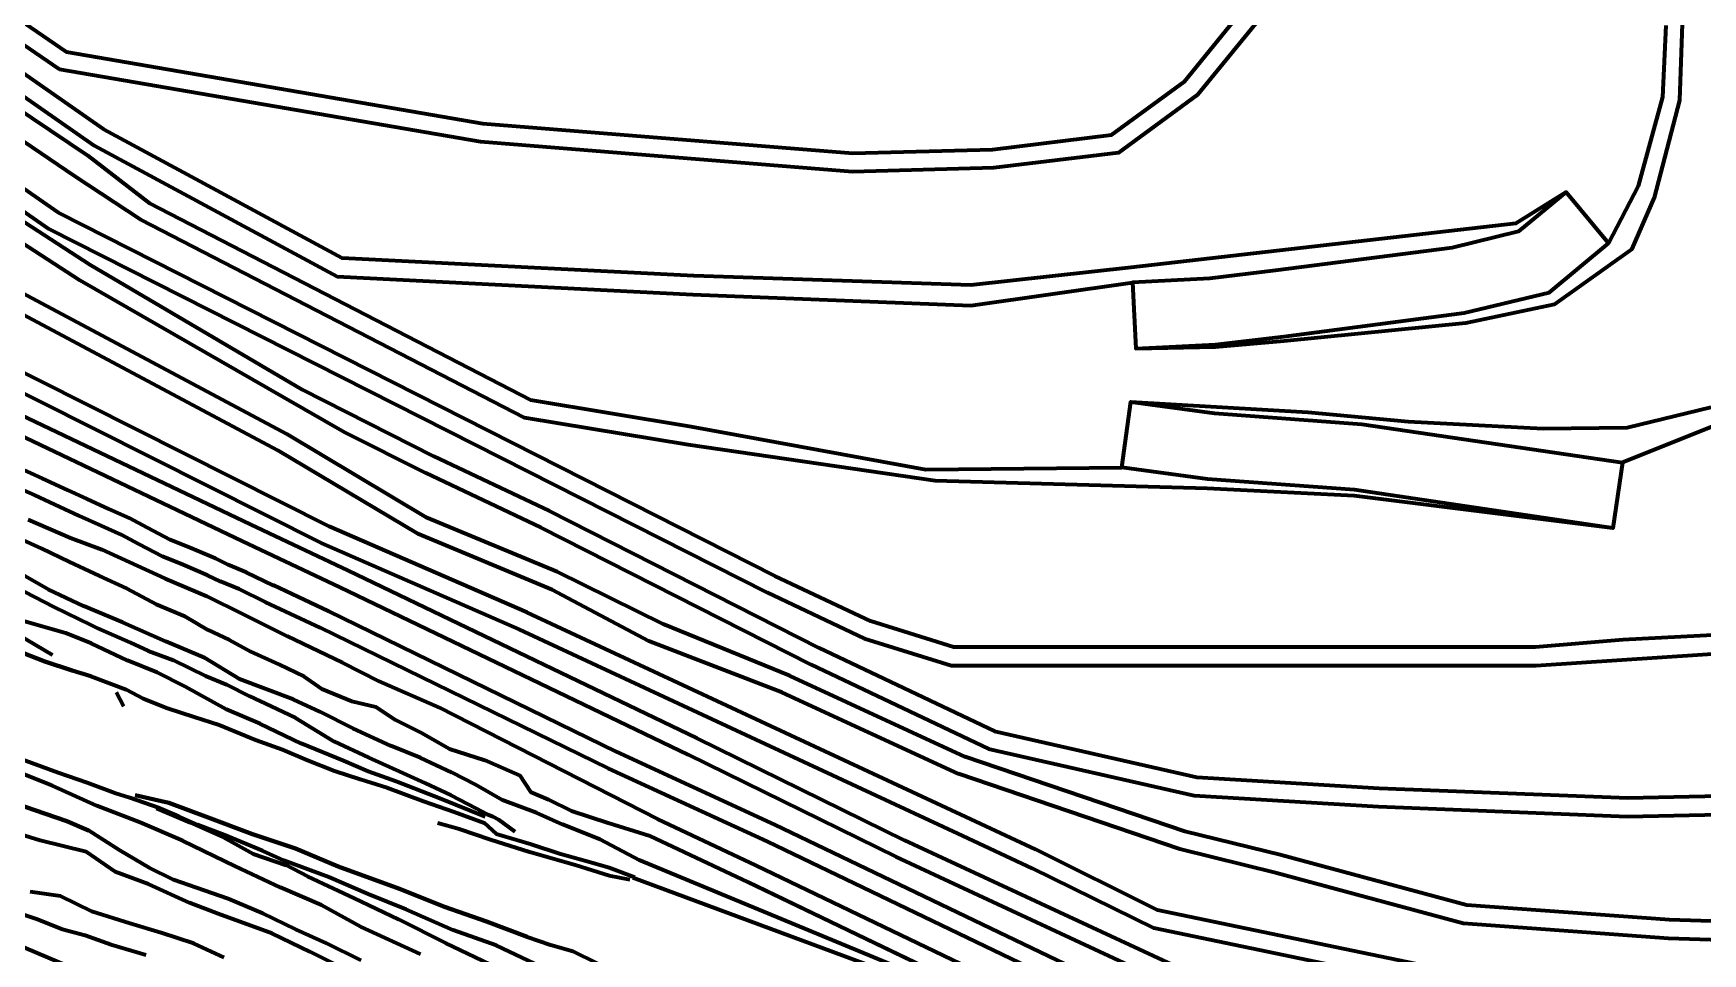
# Model space of a CAD drawing. Extents: x 334605 to 338795, y 3217454 to 3219673.
# Drawn here: x 336663 to 337294, y 3218000 to 3218348 of the extents above; entities that cross this region are included whole.
import ezdxf

# ---------------------------------------------------------------- set-up
doc = ezdxf.new("R2010")
doc.units = 0
doc.header["$MEASUREMENT"] = 0
for name, color, linetype, true_color in [('CREST', 5, 'Continuous', 0x0000ff), ('RAMP', 14, 'Continuous', 0xac0000), ('TOE', 94, 'Continuous', 0x00ac00)]:
    doc.layers.add(name, color=color, linetype=linetype, true_color=true_color)

msp = doc.modelspace()

# ---------------------------------------------------------------- linework, layer by layer
at = {"layer": 'CREST', "color": 5, "lineweight": 100, "true_color": 0x0000ff}
for points in [[(337298.251, 3218199.655, 1543.41), (337263.276, 3218185.589, 1543.41), (337259.617, 3218160.859, 1543.41), (337161.916, 3218173.071, 1543.41), (337106.436, 3218175.863, 1543.41), (337003.65, 3218178.757, 1543.41), (336910.368, 3218192.323, 1543.41), (336848.657, 3218202.55, 1543.41), (336703.723, 3218277.309, 1543.41), (336678.629, 3218293.741, 1543.41), (336299.136, 3218551.837, 1543.41), (336230.66, 3218614.955, 1543.41)], [(336219.91, 3218595.885, 1558.41), (336289.061, 3218538.137, 1558.41), (336669.005, 3218273.851, 1558.41), (336940.199, 3218136.477, 1558.41), (336976.871, 3218119.177, 1558.41)], [(336266.339, 3218598.436, 1528.41), (336686.02, 3218305.372, 1528.41), (336777.838, 3218255.915, 1528.41), (336912.173, 3218249.113, 1528.41), (337017.125, 3218244.884, 1528.41), (337078.262, 3218253.653, 1528.41), (337079.494, 3218228.684, 1528.41), (337109.639, 3218229.256, 1528.41), (337135.495, 3218231.577, 1528.41), (337204.127, 3218238.383, 1528.41), (337237.551, 3218245.362, 1528.41), (337266.934, 3218266.298, 1528.41), (337275.382, 3218285.765, 1528.41), (337284.932, 3218322.494, 1528.41), (337287.181, 3218387.354, 1528.41)], [(336206.808, 3218577.746, 1573.41), (336279.337, 3218524.198, 1573.41), (336426.398, 3218422.285, 1573.41), (336430.817, 3218419.237, 1573.41), (336464.522, 3218396.485, 1573.41), (336503.156, 3218369.91, 1573.41), (336535.99, 3218347.529, 1573.41), (336656.224, 3218270.328, 1573.41), (336680.72, 3218254.438, 1573.41), (336757.58, 3218210.329, 1573.41), (336780.599, 3218197.051, 1573.41), (336811.225, 3218181.738, 1573.41), (336854.808, 3218161.124, 1573.41), (336956.698, 3218109.296, 1573.41), (337023.839, 3218077.492, 1573.41), (337101.582, 3218059.823, 1573.41), (337171.079, 3218055.701, 1573.41), (337265.192, 3218051.942, 1573.41), (337370.23, 3218054.225, 1573.41)], [(337347.868, 3218003.744, 1588.41), (337280.622, 3218005.914, 1588.41), (337203.27, 3218011.488, 1588.41), (337132.772, 3218030.512, 1588.41), (337096.073, 3218039.556, 1588.41), (337012.477, 3218067.999, 1588.41), (336945.896, 3218098.772, 1588.41), (336895.597, 3218118.118, 1588.41), (336859.103, 3218137.498, 1588.41), (336808.361, 3218158.64, 1588.41), (336755.391, 3218190.203, 1588.41), (336651.542, 3218245.557, 1588.41), (336631.793, 3218259.044, 1588.41), (336613.085, 3218272.443, 1588.41), (336522.685, 3218334.955, 1588.41), (336269.453, 3218510.364, 1588.41), (336196.823, 3218563.986, 1588.41)], [(336672.997, 3218334.037, 1513.41), (336363.395, 3218546.166, 1513.41)], [(337363.934, 3217907.097, 1618.41), (337232.397, 3217939.943, 1618.41), (337152.13, 3217960.173, 1618.41), (337103.186, 3217983.666, 1618.41), (337100.331, 3217984.862, 1618.41), (336988.914, 3218036.68, 1618.41), (336910.598, 3218075.284, 1618.41), (336778.903, 3218138.515, 1618.41), (336742.142, 3218155.87, 1618.41), (336630.307, 3218209.154, 1618.41), (336243.889, 3218474.545, 1618.41), (336236.119, 3218479.165, 1618.41), (336228.197, 3218485.452, 1618.41)], [(337360.934, 3217952.427, 1603.41), (337217.713, 3217982.361, 1603.41), (337153.369, 3217995.789, 1603.41), (337086.228, 3218009.777, 1603.41), (337040.478, 3218032.314, 1603.41), (337014.203, 3218044.587, 1603.41), (336846.7, 3218122.567, 1603.41), (336771.884, 3218155.179, 1603.41), (336643.355, 3218219.763, 1603.41), (336565.754, 3218273.773, 1603.41), (336414.859, 3218378.739, 1603.41)], [(337128.026, 3218355.394, 1513.41), (337102.785, 3218324.416, 1513.41), (337072.954, 3218302.617, 1513.41), (337025.914, 3218296.88, 1513.41), (336972.436, 3218295.409, 1513.41), (336831.957, 3218306.703, 1513.41), (336672.997, 3218334.037, 1513.41)], [(336750.791, 3218132.932, 1634.281), (336740.794, 3218137.757, 1634.504), (336733.846, 3218140.63, 1634.622), (336728.977, 3218142.994, 1634.767), (336719.636, 3218146.984, 1634.744), (336711.891, 3218150.071, 1634.578), (336702.998, 3218154.78, 1634.422), (336696.38, 3218158.304, 1634.684), (336688.794, 3218161.654, 1634.85), (336680.421, 3218165.543, 1634.942), (336673.171, 3218168.834, 1634.698), (336663.652, 3218173.234, 1634.619), (336654.457, 3218177.352, 1634.236)], [(336653.733, 3218158.778, 1649.158), (336666.201, 3218153.11, 1648.901), (336676.605, 3218148.09, 1649.072), (336688.026, 3218142.85, 1649.175), (336698.454, 3218138.005, 1649.485), (336709.535, 3218132.137, 1649.71), (336720.341, 3218127.626, 1649.781), (336728.978, 3218122.377, 1649.4), (336737.072, 3218118.694, 1649.485), (336745.063, 3218114.315, 1649.496), (336756.005, 3218109.368, 1649.587), (336765.369, 3218104.779, 1649.294), (336772.113, 3218100.175, 1649.194), (336783.391, 3218095.528, 1649.289), (336792.433, 3218093.32, 1649.49), (336799.867, 3218088.481, 1649.056), (336809.483, 3218083.681, 1649.026), (336820.227, 3218077.483, 1648.9), (336833.634, 3218073.268, 1649.045), (336846.781, 3218067.391, 1648.961), (336850.933, 3218061.216, 1649.082), (336857.679, 3218058.305, 1649.408), (336866.401, 3218054.052, 1649.433), (336880.15, 3218049.49, 1649.375), (336895.991, 3218044.594, 1649.409)], [(336648.76, 3218142.511, 1663.901), (336670.85, 3218131.071, 1663.739), (336684.816, 3218124.321, 1663.562), (336687.571, 3218122.94, 1663.724), (336699.667, 3218117.621, 1663.837), (336706.481, 3218114.513, 1663.812), (336716.025, 3218110.934, 1663.795), (336728.138, 3218105.048, 1663.77), (336736.077, 3218101.749, 1663.883), (336744.708, 3218097.424, 1663.874), (336752.765, 3218093.589, 1664.01), (336762.113, 3218089.224, 1664.188), (336776.673, 3218080.307, 1664.392), (336789.678, 3218074.19, 1664.276), (336802.741, 3218068.367, 1664.509), (336811.143, 3218064.513, 1664.601), (336820.761, 3218060.013, 1664.834), (336830.218, 3218055.057, 1664.797), (336834.541, 3218052.869, 1664.817), (336836.681, 3218051.964, 1664.877), (336838.762, 3218050.823, 1665.023), (336844.93, 3218046.291, 1666.009)], [(336880.337, 3218070.123, 1633.41), (336771.598, 3218123.171, 1633.41), (336750.791, 3218132.932, 1633.41)], [(336880.337, 3218070.123, 1633.41), (336771.598, 3218123.171, 1633.41), (336750.791, 3218132.932, 1633.41)], [(336684.812, 3218105.003, 1682.333), (336677.746, 3218107.026, 1682.054), (336667.416, 3218110.452, 1682.77), (336656.504, 3218114.755, 1683.59), (336649.053, 3218118.03, 1684.098), (336640.722, 3218121.204, 1684.817), (336631.118, 3218124.653, 1685.637)], [(336684.812, 3218105.003, 1682.333), (336677.746, 3218107.026, 1682.054), (336667.416, 3218110.452, 1682.77), (336656.504, 3218114.755, 1683.59), (336649.053, 3218118.03, 1684.098), (336640.722, 3218121.204, 1684.817), (336631.118, 3218124.653, 1685.637)], [(336651.152, 3218124.313, 1678.553), (336670.348, 3218112.979, 1679.508)], [(336656.504, 3218114.755, 1683.59), (336667.416, 3218110.452, 1682.77), (336677.746, 3218107.026, 1682.054), (336684.812, 3218105.003, 1682.333), (336698.163, 3218099.938, 1680.977), (336704.625, 3218096.512, 1681.042), (336713.777, 3218092.894, 1680.178), (336723.899, 3218089.548, 1679.419), (336733.283, 3218086.506, 1676.414), (336747.053, 3218080.951, 1675.345), (336757.225, 3218077.224, 1674.649), (336766.687, 3218073.256, 1673.938), (336776.892, 3218069.244, 1672.642), (336786.568, 3218066.089, 1671.819), (336796.566, 3218062.875, 1670.845), (336810.409, 3218057.685, 1670.02), (336822.065, 3218053.672, 1669.727), (336833.383, 3218049.506, 1669.432), (336837.873, 3218045.363, 1669.883), (336851.1, 3218041.455, 1668.993), (336862.164, 3218037.832, 1668.79), (336871.22, 3218035.366, 1668.314), (336880.573, 3218032.678, 1667.303), (336890.314, 3218029.008, 1665.494)], [(336976.871, 3218119.177, 1558.41), (337009.704, 3218108.915, 1558.41), (337110.065, 3218108.915, 1558.41), (337230.668, 3218108.915, 1558.41), (337323.922, 3218115.158, 1558.41)], [(336684.812, 3218105.003, 1682.333), (336698.163, 3218099.938, 1680.977), (336704.625, 3218096.512, 1681.042)], [(336684.812, 3218105.003, 1682.333), (336698.163, 3218099.938, 1680.977), (336704.625, 3218096.512, 1681.042)], [(336704.625, 3218096.512, 1681.042), (336713.777, 3218092.894, 1680.178), (336723.899, 3218089.548, 1679.419), (336733.283, 3218086.506, 1676.414), (336747.053, 3218080.951, 1675.345), (336757.225, 3218077.224, 1674.649), (336766.687, 3218073.256, 1673.938), (336776.892, 3218069.244, 1672.642), (336786.568, 3218066.089, 1671.819), (336796.566, 3218062.875, 1670.845), (336810.409, 3218057.685, 1670.02), (336822.065, 3218053.672, 1669.727), (336833.383, 3218049.506, 1669.432), (336837.873, 3218045.363, 1669.883), (336851.1, 3218041.455, 1668.993), (336862.164, 3218037.832, 1668.79), (336871.22, 3218035.366, 1668.314), (336880.573, 3218032.678, 1667.303), (336890.314, 3218029.008, 1665.494)], [(336704.625, 3218096.512, 1681.042), (336713.777, 3218092.894, 1680.178), (336723.899, 3218089.548, 1679.419), (336733.283, 3218086.506, 1676.414), (336747.053, 3218080.951, 1675.345), (336757.225, 3218077.224, 1674.649), (336766.687, 3218073.256, 1673.938), (336776.892, 3218069.244, 1672.642), (336786.568, 3218066.089, 1671.819), (336796.566, 3218062.875, 1670.845), (336810.409, 3218057.685, 1670.02), (336822.065, 3218053.672, 1669.727), (336833.383, 3218049.506, 1669.432), (336837.873, 3218045.363, 1669.883), (336851.1, 3218041.455, 1668.993), (336862.164, 3218037.832, 1668.79), (336871.22, 3218035.366, 1668.314), (336880.573, 3218032.678, 1667.303), (336890.314, 3218029.008, 1665.494)], [(337071.759, 3217979.374, 1633.41), (336940.339, 3218042.464, 1633.41), (336880.337, 3218070.123, 1633.41)], [(337071.759, 3217979.374, 1633.41), (336940.339, 3218042.464, 1633.41), (336880.337, 3218070.123, 1633.41)], [(336809.354, 3217999.896, 1693.41), (336786.855, 3218010.326, 1693.41), (336771.959, 3218018.417, 1693.41), (336756.425, 3218025.149, 1693.41), (336739.288, 3218033.229, 1693.41), (336719.581, 3218042.794, 1693.41), (336703.452, 3218049.713, 1693.41), (336687.099, 3218055.962, 1693.41), (336670.033, 3218063.603, 1693.41), (336657.126, 3218068.801, 1693.41)], [(336852.322, 3217996.443, 1678.41), (336837.994, 3218003.178, 1678.41), (336821.677, 3218009.076, 1678.41), (336803.852, 3218016.815, 1678.41), (336789.585, 3218022.676, 1678.41), (336774.662, 3218029.026, 1678.41), (336757.727, 3218035.326, 1678.41), (336749.607, 3218038.937, 1678.41), (336735.472, 3218044.868, 1678.41), (336725.07, 3218048.769, 1678.41), (336718.001, 3218051.96, 1678.41), (336710.437, 3218055.223, 1678.41), (336699.496, 3218058.991, 1678.41)], [(336777.773, 3217995.771, 1708.41), (336767.693, 3218000.858, 1708.41), (336753.366, 3218007.805, 1708.41), (336732.863, 3218015.137, 1708.41), (336722.027, 3218019.351, 1708.41), (336706.609, 3218026.382, 1708.41), (336694.066, 3218031.04, 1708.41), (336683.023, 3218038.656, 1708.41), (336665.676, 3218042.911, 1708.41), (336658.403, 3218045.194, 1708.41)], [(336933.037, 3218027.118, 1648.41), (336895.991, 3218044.594, 1648.41)], [(336933.037, 3218027.118, 1648.41), (336895.991, 3218044.594, 1648.41)], [(337065.232, 3217963.682, 1648.41), (336933.037, 3218027.118, 1648.41)], [(336933.037, 3218027.118, 1648.41), (337063.466, 3217964.362, 1648.41), (337051.792, 3217931.366, 1648.41), (337175.35, 3217878.739, 1648.41), (337190.053, 3217872.049, 1648.41), (337204.756, 3217865.359, 1648.41), (337219.459, 3217858.669, 1648.41), (337234.162, 3217851.979, 1648.41), (337248.865, 3217845.29, 1648.41), (337263.568, 3217838.6, 1648.41), (337278.271, 3217831.91, 1648.41), (337292.974, 3217825.22, 1648.41), (337307.677, 3217818.53, 1648.41)], [(336705.707, 3217999.599, 1723.41), (336692.517, 3218003.479, 1723.41), (336682.673, 3218006.956, 1723.41), (336674.107, 3218009.313, 1723.41), (336664.252, 3218013.182, 1723.41), (336654.208, 3218016.594, 1723.41)]]:
    msp.add_polyline3d(points, dxfattribs=at)
at = {"layer": 'RAMP', "color": 14, "lineweight": 100, "true_color": 0xac0000}
for points in [[(337079.494, 3218228.684, 1528.41), (337109.59, 3218230.169, 1525.992), (337135.335, 3218233.268, 1523.911), (337203.551, 3218242.132, 1518.391), (337235.576, 3218249.874, 1515.747), (337257.962, 3218268.5, 1513.41), (337241.972, 3218287.718, 1513.41), (337224.053, 3218272.809, 1515.46), (337198.99, 3218266.749, 1517.727), (337132.23, 3218258.075, 1523.646), (337107.477, 3218255.095, 1525.838), (337078.262, 3218253.653, 1528.41), (337079.494, 3218228.684, 1528.41)], [(337259.617, 3218160.859, 1543.41), (337162.11, 3218175.286, 1535.499), (337106.572, 3218179.335, 1531.029), (337074.242, 3218183.772, 1528.41), (337077.642, 3218208.54, 1528.41), (337109.183, 3218204.211, 1530.962), (337164.852, 3218200.152, 1535.435), (337263.276, 3218185.589, 1543.41), (337259.617, 3218160.859, 1543.41)], [(336889.464, 3218028.902, 1663.41), (337065.232, 3217963.682, 1648.41)]]:
    msp.add_polyline3d(points, dxfattribs=at)
at = {"layer": 'TOE', "color": 94, "lineweight": 100, "true_color": 0x00ac00}
for points in [[(337299.923, 3218120.567, 1543.41), (337263.394, 3218118.723, 1543.41), (337230.371, 3218115.915, 1543.41), (337110.065, 3218115.915, 1543.41), (337010.773, 3218115.915, 1543.41), (336979.421, 3218125.714, 1543.41), (336943.275, 3218142.766, 1543.41), (336672.603, 3218279.876, 1543.41), (336293.311, 3218543.707, 1543.41), (336224.452, 3218601.212, 1543.41), (336176.716, 3218642.762, 1543.41), (336154.424, 3218658.315, 1543.41), (336124.873, 3218673.609, 1543.41)], [(336194.915, 3218649.336, 1528.41), (336237.656, 3218617.155, 1528.41), (336303.21, 3218557.523, 1528.41), (336683.664, 3218301.575, 1528.41), (336706.932, 3218283.53, 1528.41), (336850.888, 3218209.276, 1528.41), (336911.571, 3218199.219, 1528.41), (337000.149, 3218182.998, 1528.41), (337074.242, 3218183.772, 1528.41), (337077.642, 3218208.54, 1528.41), (337144.493, 3218204.636, 1528.41), (337182.317, 3218201.152, 1528.41), (337233.298, 3218198.432, 1528.41), (337265.029, 3218198.868, 1528.41), (337296.672, 3218206.512, 1528.41)], [(337279.62, 3218350.691, 1513.41), (337278.46, 3218323.627, 1513.41), (337269.181, 3218289.99, 1513.41), (337257.962, 3218268.5, 1513.41), (337241.972, 3218287.718, 1513.41), (337222.987, 3218275.941, 1513.41), (337077.757, 3218259.297, 1513.41), (337017.199, 3218252.538, 1513.41), (336912.513, 3218256.105, 1513.41), (336779.768, 3218262.826, 1513.41), (336689.696, 3218311.343, 1513.41), (336271.034, 3218603.695, 1513.41)], [(336210.919, 3218583.412, 1558.41), (336283.41, 3218529.892, 1558.41), (336429.407, 3218426.309, 1558.41), (336433.601, 3218423.352, 1558.41), (336448.787, 3218414.279, 1558.41), (336468.464, 3218402.27, 1558.41), (336507.111, 3218375.686, 1558.41), (336539.853, 3218353.367, 1558.41), (336660.02, 3218276.21, 1558.41), (336684.401, 3218260.394, 1558.41), (336764.611, 3218213.215, 1558.41), (336814.218, 3218188.066, 1558.41), (336857.892, 3218167.409, 1558.41), (336959.784, 3218115.58, 1558.41), (337026.14, 3218084.147, 1558.41), (337102.572, 3218066.777, 1558.41), (337171.426, 3218062.693, 1558.41), (337265.256, 3218058.945, 1558.41), (337369.785, 3218061.217, 1558.41)], [(337347.985, 3218010.744, 1573.41), (337280.987, 3218012.906, 1573.41), (337204.444, 3218018.422, 1573.41), (337134.522, 3218037.29, 1573.41), (337098.042, 3218046.28, 1573.41), (337015.08, 3218074.507, 1573.41), (336948.833, 3218105.126, 1573.41), (336901.016, 3218124.566, 1573.41), (336860.999, 3218144.291, 1573.41), (336811.515, 3218164.91, 1573.41), (336758.831, 3218196.302, 1573.41), (336655.173, 3218251.554, 1573.41), (336635.805, 3218264.78, 1573.41), (336617.114, 3218278.167, 1573.41), (336526.669, 3218340.711, 1573.41), (336273.526, 3218516.058, 1573.41), (336200.934, 3218569.652, 1573.41)], [(336367.438, 3218551.882, 1498.41), (336675.691, 3218340.676, 1498.41), (336832.832, 3218313.655, 1498.41), (336972.621, 3218302.417, 1498.41), (337025.393, 3218303.868, 1498.41), (337070.296, 3218309.345, 1498.41), (337097.927, 3218329.536, 1498.41), (337121.465, 3218358.423, 1498.41)], [(336225.72, 3218505.388, 1603.41), (336234.608, 3218498.271, 1603.41), (336241.81, 3218491.062, 1603.41), (336252.518, 3218477.715, 1603.41), (336633.816, 3218215.236, 1603.41), (336745.142, 3218162.195, 1603.41), (336781.912, 3218144.835, 1603.41), (336913.66, 3218081.579, 1603.41), (336991.936, 3218042.995, 1603.41), (337112.655, 3217986.947, 1603.41), (337153.841, 3217966.961, 1603.41), (337234.1, 3217946.733, 1603.41), (337365.15, 3217914.008, 1603.41)], [(337362.206, 3217959.312, 1588.41), (337219.144, 3217989.213, 1588.41), (337154.798, 3218002.642, 1588.41), (337087.656, 3218016.63, 1588.41), (337041.721, 3218039.46, 1588.41), (337017.161, 3218050.931, 1588.41), (336849.576, 3218128.949, 1588.41), (336774.857, 3218161.519, 1588.41), (336646.944, 3218225.794, 1588.41), (336569.753, 3218279.518, 1588.41), (336569.323, 3218279.658, 1588.41), (336426.175, 3218380.007, 1588.41)], [(337300.278, 3217886.914, 1618.41), (337250.481, 3217902.089, 1618.41), (337074.76, 3217985.698, 1618.41), (336943.319, 3218048.798, 1618.41), (336883.267, 3218076.48, 1618.41), (336883.406, 3218076.414, 1618.41), (336774.619, 3218129.486, 1618.41), (336753.764, 3218139.269, 1618.41), (336753.834, 3218139.236, 1618.41), (336743.655, 3218144.149, 1618.41), (336736.715, 3218147.019, 1618.41), (336731.882, 3218149.365, 1618.41), (336722.307, 3218153.455, 1618.41), (336714.833, 3218156.434, 1618.41), (336706.281, 3218160.962, 1618.41), (336699.443, 3218164.604, 1618.41), (336691.683, 3218168.031, 1618.41), (336683.342, 3218171.904, 1618.41), (336676.086, 3218175.198, 1618.41), (336666.551, 3218179.606, 1618.41), (336657.701, 3218183.569, 1618.41)], [(336661.096, 3218164.063, 1634.837), (336677.119, 3218157.198, 1635.008), (336688.927, 3218152.828, 1634.72), (336712.855, 3218141.884, 1634.536), (336728.617, 3218135.174, 1634.226), (336742.302, 3218128.38, 1634.238), (336758.978, 3218120.057, 1633.791), (336779.79, 3218110.142, 1633.798), (336793.604, 3218103.038, 1633.51), (336816.664, 3218093.004, 1633.703)], [(337423.914, 3217756.996, 1648.41), (337051.792, 3217931.366, 1648.41), (337063.466, 3217964.362, 1648.41), (336891.899, 3218035.465, 1648.41), (336892.151, 3218035.36, 1648.41), (336877.172, 3218043.306, 1648.41), (336862.967, 3218048.905, 1648.41), (336853.15, 3218053.345, 1648.41), (336840.246, 3218058.085, 1648.41), (336830.203, 3218063.933, 1648.41), (336821.1, 3218068.623, 1648.41), (336809.365, 3218074.114, 1648.41), (336798.095, 3218078.63, 1648.41), (336783.842, 3218085.139, 1648.41), (336771.467, 3218091.518, 1648.41), (336761.412, 3218096.117, 1648.41), (336741.001, 3218103.777, 1648.41), (336727.781, 3218111.804, 1648.41), (336713.107, 3218118.06, 1648.41), (336696.912, 3218125.245, 1648.41), (336682.137, 3218131.384, 1648.41), (336668.802, 3218137.676, 1648.41), (336655.572, 3218145.226, 1648.41)], [(336753.764, 3218139.269, 1618.41), (336774.619, 3218129.486, 1618.41), (336883.406, 3218076.414, 1618.41)], [(336672.449, 3218068.494, 1681.813), (336648.666, 3218077.059, 1683.493), (336628.49, 3218083.931, 1685.012), (336609.494, 3218091.289, 1686.637), (336590.32, 3218098.194, 1688.479), (336570.038, 3218106.088, 1689.407), (336544.813, 3218116.703, 1692.058), (336528.144, 3218123.411, 1693.826), (336514.651, 3218129.496, 1695.173)], [(336672.449, 3218068.494, 1681.813), (336648.666, 3218077.059, 1683.493), (336628.49, 3218083.931, 1685.012), (336609.494, 3218091.289, 1686.637), (336590.32, 3218098.194, 1688.479), (336570.038, 3218106.088, 1689.407), (336544.813, 3218116.703, 1692.058), (336528.144, 3218123.411, 1693.826), (336514.651, 3218129.496, 1695.173)], [(336672.449, 3218068.494, 1681.813), (336648.666, 3218077.059, 1683.493), (336628.49, 3218083.931, 1685.012), (336609.494, 3218091.289, 1686.637), (336590.32, 3218098.194, 1688.479), (336570.038, 3218106.088, 1689.407), (336544.813, 3218116.703, 1692.058), (336528.144, 3218123.411, 1693.826), (336514.651, 3218129.496, 1695.173)], [(336672.449, 3218068.494, 1681.813), (336648.666, 3218077.059, 1683.493), (336628.49, 3218083.931, 1685.012), (336609.494, 3218091.289, 1686.637), (336590.32, 3218098.194, 1688.479), (336570.038, 3218106.088, 1689.407), (336544.813, 3218116.703, 1692.058), (336528.144, 3218123.411, 1693.826), (336514.651, 3218129.496, 1695.173)], [(336675.372, 3218121.181, 1664.176), (336659.887, 3218125.634, 1663.479)], [(336833.792, 3218051.832, 1664.316), (336816.689, 3218058.698, 1664.593), (336800.114, 3218065.13, 1664.044), (336789.564, 3218068.911, 1664.506), (336780.258, 3218073.013, 1664.809), (336764.224, 3218079.525, 1664.263), (336748.732, 3218087, 1664.124), (336736.1, 3218092.374, 1664.044), (336720.627, 3218100.923, 1663.953), (336709.917, 3218106.285, 1664.376), (336698.719, 3218110.904, 1663.671), (336685.104, 3218117.282, 1664.013), (336675.372, 3218121.181, 1664.176)], [(336697.338, 3218093.468, 1680.223), (336694.541, 3218098.718, 1682.248)], [(336697.338, 3218093.468, 1680.223), (336694.541, 3218098.718, 1682.248)], [(337295.873, 3217831.591, 1633.41), (337281.17, 3217838.281, 1633.41), (337266.467, 3217844.971, 1633.41), (337251.764, 3217851.662, 1633.41), (337237.061, 3217858.351, 1633.41), (337222.358, 3217865.04, 1633.41), (337207.655, 3217871.73, 1633.41), (337191.541, 3217879.062, 1633.41), (337203.034, 3217912.122, 1633.41), (337117.877, 3217949.104, 1633.41), (337067.918, 3217970.141, 1633.41), (336936.042, 3218033.434, 1633.41), (336898.997, 3218050.909, 1633.41), (336816.664, 3218093.004, 1633.41)], [(336699.496, 3218058.991, 1679.674), (336693.907, 3218060.736, 1680.066), (336683.402, 3218064.607, 1680.93), (336672.449, 3218068.494, 1681.813)], [(336699.496, 3218058.991, 1679.674), (336693.907, 3218060.736, 1680.066), (336683.402, 3218064.607, 1680.93), (336672.449, 3218068.494, 1681.813)], [(337627.756, 3217572.741, 1723.41), (337603.558, 3217580.989, 1723), (337585.241, 3217587.095, 1723.281), (337561.213, 3217595.76, 1723.349), (337542.897, 3217602.851, 1723.477), (337461.627, 3217632.691, 1723.41), (337101.975, 3217810.389, 1723.41), (336824.001, 3217948.017, 1723.41), (336703.4, 3217983.802, 1723.41), (336537.668, 3218054.137, 1723.41), (336529.76, 3218058.971, 1723.41)], [(336651.961, 3218058.418, 1693.338), (336675.717, 3218050.224, 1692.885), (336683.93, 3218046.602, 1692.887)], [(336786.895, 3217997.604, 1694.055), (336773.714, 3218004.166, 1694.385), (336762.255, 3218009.303, 1694.293), (336749.83, 3218015.32, 1694.142), (336736.736, 3218020.908, 1694.064), (336724.787, 3218024.982, 1694.095), (336715.988, 3218028.014, 1694.161), (336706.87, 3218032.569, 1693.833), (336695.828, 3218039.053, 1693.568), (336683.93, 3218046.602, 1692.887), (336675.717, 3218050.224, 1692.885), (336651.961, 3218058.418, 1693.338)], [(336849.611, 3218006.455, 1666.066), (336834.205, 3218012.354, 1666.855), (336818.356, 3218017.854, 1668.173), (336801.405, 3218024.617, 1669.453), (336778.217, 3218033.049, 1672.118), (336762.175, 3218039.908, 1673.465), (336745.934, 3218045.322, 1674.921), (336729.072, 3218051.623, 1676.403), (336714.324, 3218057.076, 1677.289), (336701.52, 3218060.031, 1678.59)], [(336701.52, 3218060.031, 1663.41), (336714.324, 3218057.076, 1663.41), (336729.072, 3218051.623, 1663.41), (336745.934, 3218045.322, 1663.41), (336762.175, 3218039.908, 1663.41), (336778.217, 3218033.049, 1663.41), (336801.405, 3218024.617, 1663.41), (336818.356, 3218017.854, 1663.41), (336834.205, 3218012.354, 1663.41), (336849.611, 3218006.455, 1663.41), (336858.457, 3218003.498, 1663.41), (336866.831, 3218001.15, 1663.41), (336876.022, 3217996.587, 1663.41)], [(336709.677, 3218055.031, 1679.886), (336722.307, 3218049.671, 1680.438), (336734.856, 3218044.146, 1680.492), (336746.116, 3218037.899, 1680.732), (336758.556, 3218033.511, 1680.788)], [(336709.677, 3218055.031, 1679.886), (336722.307, 3218049.671, 1680.438), (336734.856, 3218044.146, 1680.492), (336746.116, 3218037.899, 1680.732), (336758.556, 3218033.511, 1680.788)], [(336815.802, 3218049.61, 1668.994), (336823.992, 3218047.296, 1668.571), (336835.825, 3218043.209, 1667.913), (336850.544, 3218038.54, 1667.029), (336867.709, 3218033.722, 1666.376), (336880.615, 3218029.709, 1665.301), (336888.364, 3218028.12, 1664.982)], [(336815.802, 3218049.61, 1668.994), (336823.992, 3218047.296, 1668.571), (336835.825, 3218043.209, 1667.913), (336850.544, 3218038.54, 1667.029), (336867.709, 3218033.722, 1666.376), (336880.615, 3218029.709, 1665.301), (336888.364, 3218028.12, 1664.982)], [(336815.802, 3218049.61, 1668.994), (336823.992, 3218047.296, 1668.571), (336835.825, 3218043.209, 1667.913), (336850.544, 3218038.54, 1667.029), (336867.709, 3218033.722, 1666.376), (336880.615, 3218029.709, 1665.301), (336888.364, 3218028.12, 1664.982)], [(336838.413, 3217994.791, 1678.41), (336818.943, 3218004.143, 1678.41), (336801.088, 3218013.043, 1678.41), (336784.329, 3218021.061, 1678.41), (336766.831, 3218029.263, 1678.41), (336758.556, 3218033.511, 1678.41)], [(336735.159, 3217998.671, 1708.41), (336723.688, 3218003.992, 1708.41), (336711.334, 3218008.069, 1708.41), (336699.631, 3218011.534, 1708.41), (336685.199, 3218016.119, 1708.41), (336673.399, 3218021.839, 1708.41), (336661.943, 3218023.452, 1708.41)]]:
    msp.add_polyline3d(points, dxfattribs=at)

doc.saveas('drawing.dxf')
